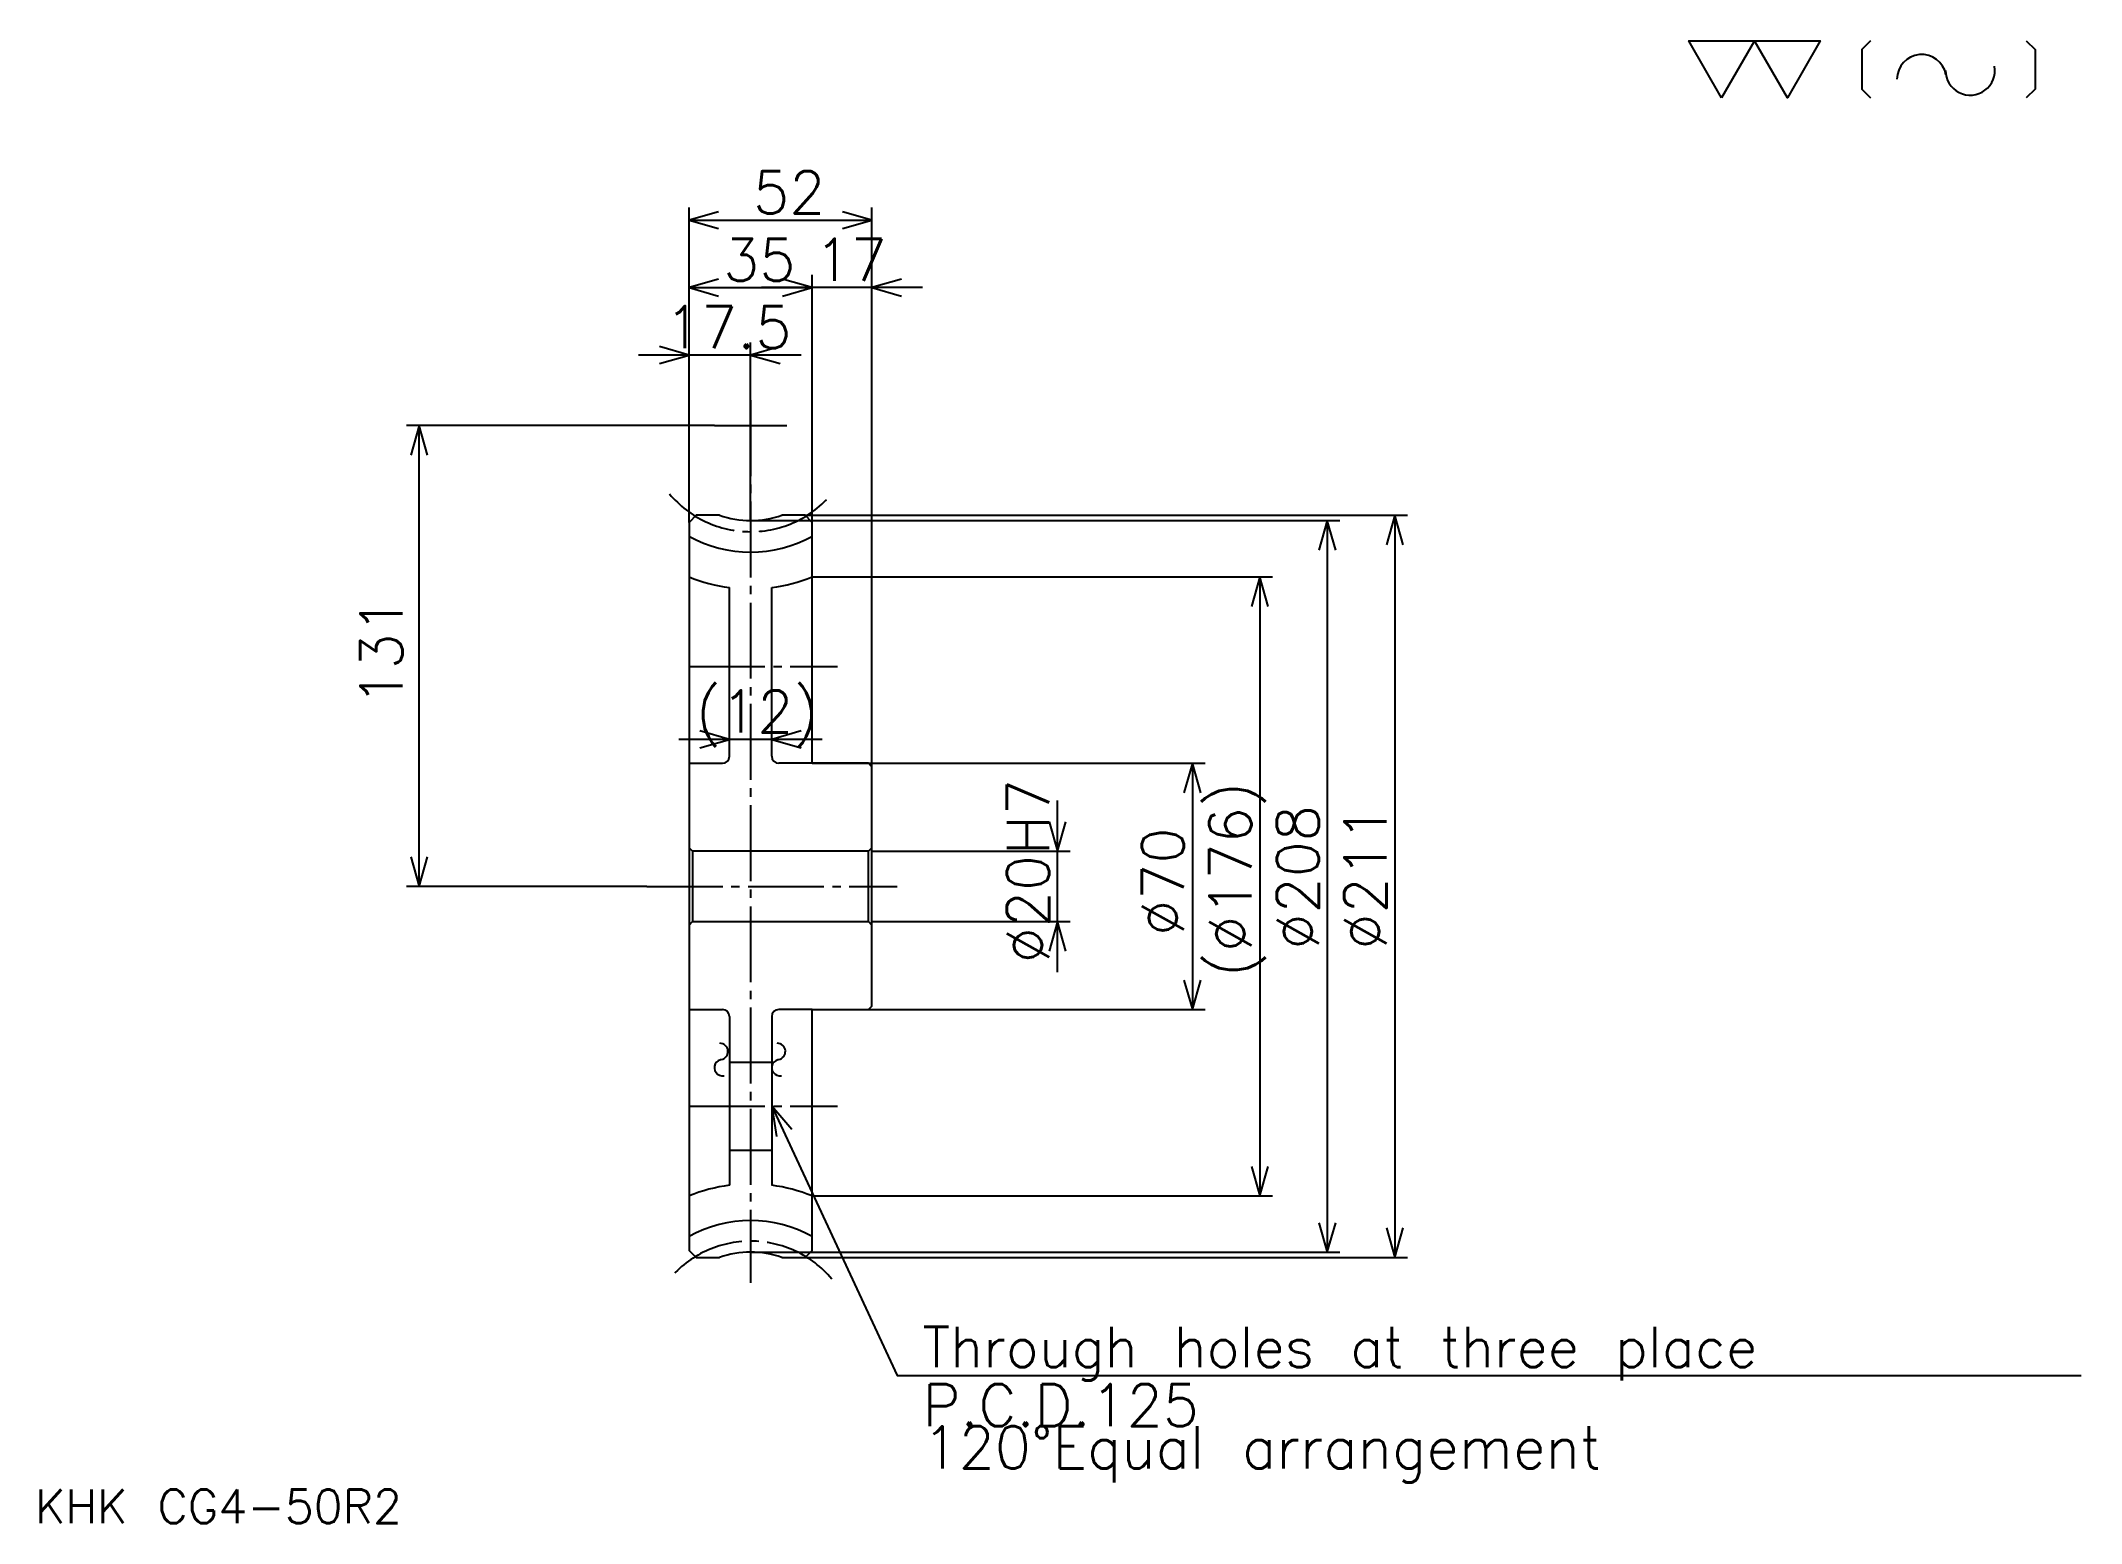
# Model space of a CAD drawing. Extents: x 26 to 606, y 26 to 448.
import ezdxf

# ---------------------------------------------------------------- set-up
doc = ezdxf.new("R2010")
doc.units = 0
doc.linetypes.add('DASHDOT', pattern=[28.772726, 21.579545, -2.397727, 2.397727, -2.397727])
doc.layers.get('0').update_dxf_attribs({"linetype": 'CONTINUOUS'})
doc.layers.add('DASHDOT', color=6, linetype='DASHDOT')
doc.styles.add('KANJI', font='TXT', dxfattribs={"bigfont": 'BIGFONT'})

msp = doc.modelspace()

# ---------------------------------------------------------------- linework, layer by layer
at = {"color": 5}
for p, q in [((209.943192, 312.903412), (209.943192, 400.420471)), ((261.943176, 312.903412), (261.943176, 400.420471)), ((209.943192, 396.823853), (261.943176, 396.823853)), ((209.943192, 377.642059), (244.943192, 377.642059)), ((276.329559, 377.642059), (230.556824, 377.642059)), ((244.943192, 312.903412), (244.943192, 381.238647)), ((209.943192, 312.903412), (209.943192, 362.056824)), ((227.443192, 338.403412), (227.443192, 362.056824)), ((241.829559, 358.460236), (195.556824, 358.460236)), ((217.136368, 338.403412), (129.619324, 338.403412)), ((133.215912, 207.403412), (133.215912, 338.403412)), ((227.443192, 311.403412), (227.443192, 338.403412)), ((209.943192, 310.903412), (209.943192, 312.903412)), ((227.443192, 311.403412), (261.943176, 311.403412)), ((242.943192, 312.903412), (261.943176, 312.903412)), ((244.943192, 310.903412), (244.943192, 312.903412)), ((261.943176, 312.903412), (414.198853, 312.903412)), ((261.943176, 241.403412), (261.943176, 312.903412)), ((261.943176, 311.403412), (395.017059, 311.403412)), ((391.420471, 311.403412), (391.420471, 103.403412)), ((410.602295, 312.903412), (410.602295, 101.903412)), ((244.943192, 295.403412), (261.943176, 295.403412)), ((261.943176, 295.403412), (375.835236, 295.403412)), ((372.238647, 295.403412), (372.238647, 119.403412)), ((247.829559, 249.198868), (207.056824, 249.198868)), ((244.943192, 242.403412), (261.943176, 242.403412)), ((261.943176, 242.403412), (356.653442, 242.403412)), ((353.056824, 242.403412), (353.056824, 172.403412)), ((314.693176, 183.017044), (314.693176, 231.78978)), ((261.943176, 217.403412), (318.289795, 217.403412)), ((197.954559, 207.403412), (129.619324, 207.403412)), ((261.943176, 197.403412), (318.289795, 197.403412)), ((244.943192, 172.403412), (261.943176, 172.403412)), ((261.943176, 172.403412), (356.653442, 172.403412)), ((244.943192, 119.403412), (261.943176, 119.403412)), ((261.943176, 119.403412), (375.835236, 119.403412)), ((227.443192, 103.403412), (261.943176, 103.403412)), ((242.943192, 101.903412), (261.943176, 101.903412)), ((261.943176, 103.403412), (395.017059, 103.403412)), ((261.943176, 101.903412), (414.198853, 101.903412))]:
    msp.add_line(p, q, dxfattribs=at)
at = {"color": 4}
for p, q in [((221.443192, 244.403412), (221.443192, 292.372803)), ((233.443192, 244.403412), (233.443192, 292.372803)), ((244.943192, 242.403412), (235.443192, 242.403412)), ((261.943176, 218.403412), (260.943176, 217.403412)), ((209.943192, 196.403412), (210.943192, 197.403412)), ((261.943176, 196.403412), (260.943176, 197.403412)), ((221.443192, 170.403412), (221.443192, 122.434013)), ((233.443192, 170.403412), (233.443192, 122.434013)), ((244.943192, 172.403412), (235.443192, 172.403412)), ((221.443192, 157.403412), (233.443192, 157.403412)), ((221.443192, 132.403412), (233.443192, 132.403412))]:
    msp.add_line(p, q, dxfattribs=at)
at = {"color": 7}
for points in [[(503.522736, 431.590912), (494.1716, 447.799561), (531.576172, 447.799561), (522.225037, 431.590912), (512.873901, 447.799561), (503.522736, 431.590912)], [(545.914551, 447.799561), (543.420898, 445.305908), (543.420898, 434.084534), (545.914551, 431.590912)], [(590.176575, 447.799561), (592.670227, 445.305908), (592.670227, 434.084534), (590.176575, 431.590912)]]:
    msp.add_lwpolyline(points, dxfattribs=at)
at = {"color": 5}
for points in [[(218.335236, 399.221588), (209.943192, 396.823853), (218.335236, 394.426147)], [(253.551147, 394.426147), (261.943176, 396.823853), (253.551147, 399.221588)], [(218.335236, 380.039795), (209.943192, 377.642059), (218.335236, 375.244324)], [(236.551147, 375.244324), (244.943192, 377.642059), (236.551147, 380.039795)], [(236.551147, 375.244324), (244.943192, 377.642059), (236.551147, 380.039795)], [(270.335236, 380.039795), (261.943176, 377.642059), (270.335236, 375.244324)], [(201.551147, 356.0625), (209.943192, 358.460236), (201.551147, 360.857971)], [(235.835236, 360.857971), (227.443192, 358.460236), (235.835236, 356.0625)], [(135.613647, 330.011353), (133.215912, 338.403412), (130.818176, 330.011353)], [(393.818176, 303.011353), (391.420471, 311.403412), (389.022766, 303.011353)], [(413, 304.511353), (410.602295, 312.903412), (408.204559, 304.511353)], [(374.636353, 287.011353), (372.238647, 295.403412), (369.840942, 287.011353)], [(213.051147, 246.801147), (221.443192, 249.198868), (213.051147, 251.596588)], [(241.835236, 251.596588), (233.443192, 249.198868), (241.835236, 246.801147)], [(355.454559, 234.011368), (353.056824, 242.403412), (350.659119, 234.011368)], [(312.295471, 225.795456), (314.693176, 217.403412), (317.090912, 225.795456)], [(130.818176, 215.795456), (133.215912, 207.403412), (135.613647, 215.795456)], [(317.090912, 189.011368), (314.693176, 197.403412), (312.295471, 189.011368)], [(350.659119, 180.795456), (353.056824, 172.403412), (355.454559, 180.795456)], [(233.443192, 144.903412), (269.136383, 68.335236), (605.777283, 68.335236)], [(239.162109, 138.310272), (233.443192, 144.903412), (234.81572, 136.284149)], [(369.840942, 127.795456), (372.238647, 119.403412), (374.636353, 127.795456)], [(389.022766, 111.795456), (391.420471, 103.403412), (393.818176, 111.795456)], [(408.204559, 110.295456), (410.602295, 101.903412), (413, 110.295456)]]:
    msp.add_lwpolyline(points, dxfattribs=at)
at = {"color": 4}
for points in [[(218.569077, 312.903412), (211.943192, 312.903412), (209.943192, 310.903412), (209.943192, 196.403412)], [(236.317307, 101.903412), (242.943192, 101.903412), (244.943192, 103.903412), (244.943192, 172.403412), (260.943176, 172.403412), (261.943176, 173.403412), (261.943176, 241.403412), (260.943176, 242.403412), (244.943192, 242.403412), (244.943192, 310.903412), (242.943192, 312.903412), (236.317307, 312.903412)], [(209.943192, 242.403412), (219.443192, 242.403412)], [(209.943192, 218.403412), (210.943192, 217.403412), (210.943192, 197.403412), (260.943176, 197.403412), (260.943176, 217.403412), (210.943192, 217.403412)], [(209.943192, 196.403412), (209.943192, 103.903412), (211.943192, 101.903412), (218.569077, 101.903412)], [(209.943192, 172.403412), (219.443192, 172.403412)]]:
    msp.add_lwpolyline(points, dxfattribs=at)
at = {"color": 7}
for centre, radius, start, end in [((560.408813, 436.918854), 7.013352, 10, 180), ((574.222412, 439.354553), 7.013352, 180, 10), ((218.675476, 160.474716), 2.337784, 280, 90), ((234.991394, 160.474716), 2.337784, 280, 90), ((219.487381, 155.870178), 2.337784, 90, 280), ((235.803284, 155.870178), 2.337784, 90, 280)]:
    msp.add_arc(centre, radius, start, end, dxfattribs=at)
at = {"color": 4}
for centre, radius, start, end in [((227.443192, 338.403412), 27, 250.811863307, 289.188135217), ((227.443192, 338.403412), 36, 240.821363308, 299.178636692), ((227.443192, 338.403412), 46.42, 247.85481974, 262.573477167), ((227.443192, 338.403412), 46.42, 277.426522833, 292.14518026), ((219.443192, 244.403412), 2, 270, 0), ((235.443192, 244.403412), 2, 180, 270), ((219.443192, 170.403412), 2, 0, 90), ((235.443192, 170.403412), 2, 90, 180), ((227.443192, 76.403412), 46.42, 97.426522833, 112.14518026), ((227.443192, 76.403412), 46.42, 67.85481974, 82.573477167), ((227.443192, 76.403412), 36, 60.91470233, 119.08529767), ((227.443192, 76.403412), 27, 70.811864783, 109.188136693)]:
    msp.add_arc(centre, radius, start, end, dxfattribs=at)
at = {"layer": 'DASHDOT', "color": 7}
for p, q in [((227.443192, 345.596588), (227.443192, 94.710228)), ((217.136368, 338.403412), (237.750015, 338.403412)), ((209.943192, 269.903412), (252.136368, 269.903412)), ((197.954559, 207.403412), (269.136383, 207.403412)), ((209.943192, 144.903412), (252.136368, 144.903412))]:
    msp.add_line(p, q, dxfattribs=at)
for centre, start, end in [((227.443192, 338.403412), 220.000002489, 319.999997511), ((227.443192, 76.403412), 40.000002489, 139.999997511)]:
    msp.add_arc(centre, 30.155, start, end, dxfattribs=at)

# ---------------------------------------------------------------- texts
at = {"color": 7, "style": 'KANJI'}
for s, height, p in [('52', 11.988636, (228.150574, 398.742065)), ('35', 11.988636, (219.650574, 379.560242)), ('17', 11.988636, (245.650574, 379.560242)), ('17.5', 11.988636, (203.107971, 360.378418)), ('(12)', 11.988636, (211.857971, 251.11705)), ('Through holes at three place', 11.509091, (276.329559, 70.732956)), ('P.C.D.125', 11.988636, (276.329559, 53.948868)), ('120%%dEqual arrangement', 11.988636, (276.329559, 41.960236)), ('KHK CG4-50R2', 9.590909, (23.977272, 26.375))]:
    msp.add_text(s, height=height, dxfattribs=at).set_placement(p)
for s, p in [('131', (128.420456, 258.816772)), ('%%c20H7', (312.295471, 185.524155)), ('(%%c176)', (369.840942, 181.627838)), ('%%c208', (389.022766, 189.420456)), ('%%c70', (350.659119, 193.316772)), ('%%c211', (408.204559, 189.420456))]:
    msp.add_text(s, height=11.988636, rotation=90, dxfattribs=at).set_placement(p)

doc.saveas('drawing.dxf')
